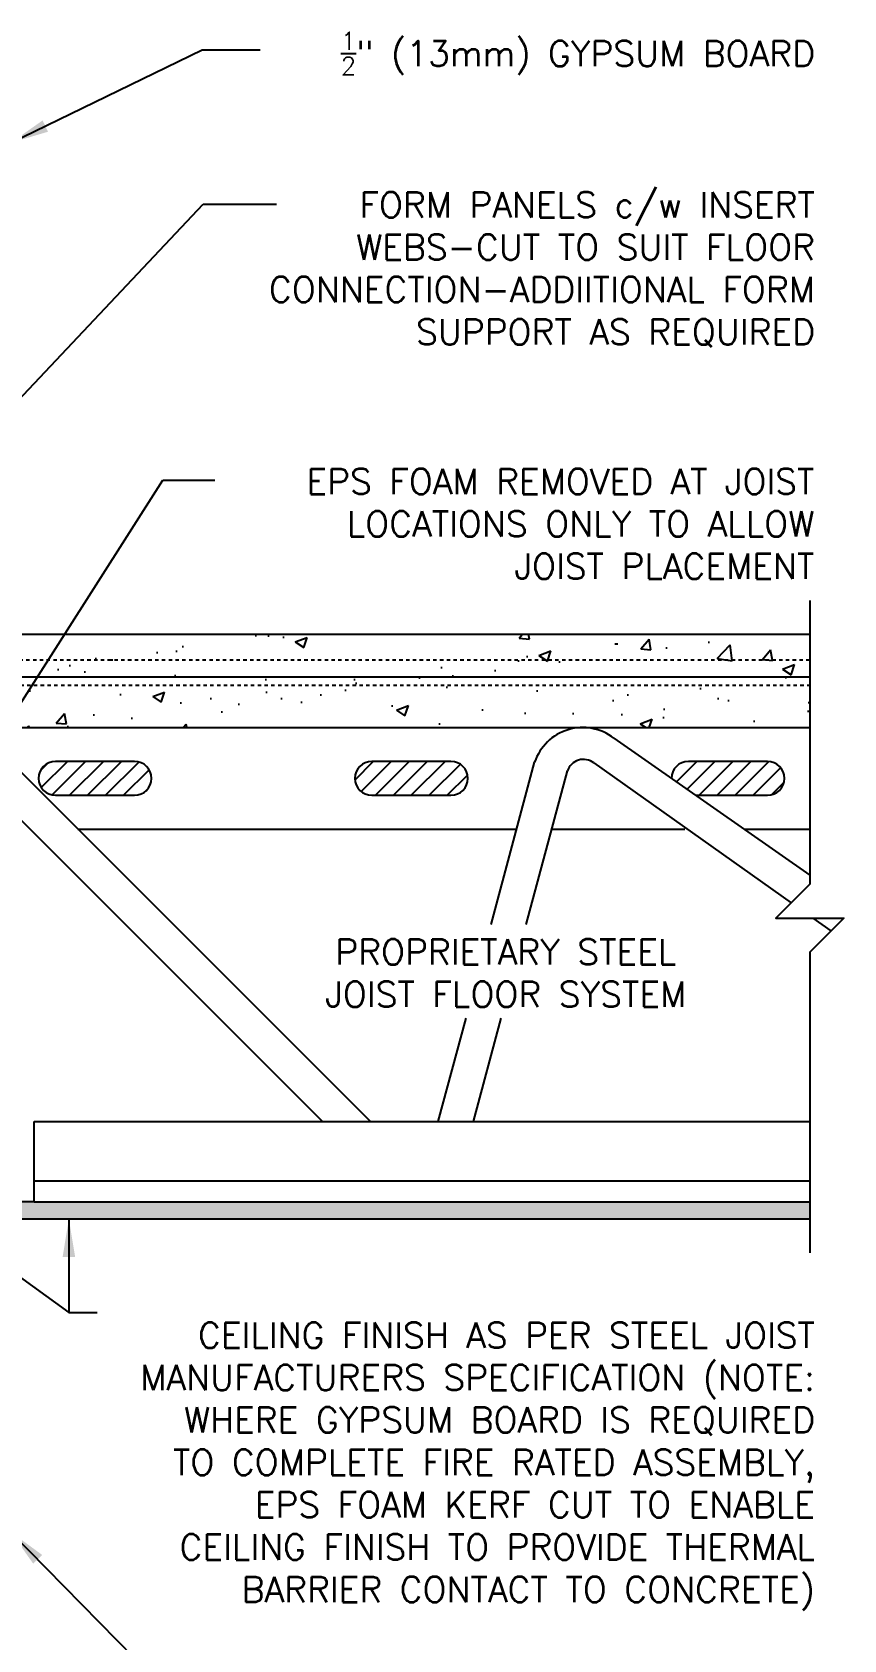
# Model space of a CAD drawing. Header units: inches. Extents: x 99.4 to 157.3, y 159.2 to 230.7.
# Drawn here: x 133.39 to 157.33, y 183.24 to 230.67 of the extents above; entities that cross this region are included whole.
import ezdxf

# ---------------------------------------------------------------- set-up
doc = ezdxf.new("R2010")
doc.units = ezdxf.units.IN
doc.header["$LTSCALE"] = 0.5
doc.header["$MEASUREMENT"] = 0
doc.linetypes.add('HIDDEN2', pattern=[0.1875, 0.125, -0.0625])
for name, color, linetype in [('HATCH', 12, 'Continuous'), ('Hidden2', 12, 'HIDDEN2'), ('LINE9', 9, 'Continuous'), ('TEXT', 4, 'Continuous')]:
    doc.layers.add(name, color=color, linetype=linetype)
doc.styles.add('DIM', font='romans.shx', dxfattribs={"width": 0.7})
doc.styles.add('ROMANS', font='romans.shx', dxfattribs={"height": 0.75})
doc.dimstyles.new('ext_12', dxfattribs={"dimscale": 12, "dimtxt": 0.075, "dimasz": 0.09375, "dimexe": 0.09375, "dimexo": 0.0625, "dimgap": 0.0625, "dimtad": 1, "dimdec": 1, "dimzin": 2, "dimdsep": 46, "dimlunit": 4, "dimtxsty": 'DIM', "dimcen": 0.09, "dimdle": 0.09375, "dimclrt": 4, "dimadec": 0, "dimazin": 0, "dimtfac": 1, "dimtdec": 1, "dimtmove": 2, "dimatfit": 3, "dimfxl": 1, "dimfrac": 2, "dimtolj": 1, "dimtzin": 0, "dimarcsym": 0})

msp = doc.modelspace()

# ---------------------------------------------------------------- hatches: boundary and pattern name
at = {"layer": 'HATCH'}
h = msp.add_hatch(dxfattribs=at)
h.set_pattern_fill('AR-SAND', color=256, scale=0.25, style=0)
h.set_pattern_definition([(37.5, (132.6664, 219.33218), (-0.0157483, 0.481706), [0, -0.38, 0, -0.425, 0, -0.40625]), (7.5, (132.6664, 219.3322), (0.442444, 0.705537), [0, -0.205, 0, -0.3425, 0, -0.13125]), (327.5, (132.3589, 219.3322), (0.7785355, 0.0014148), [0, -0.125, 0, -0.45, 0, -0.5875]), (317.5, (132.3589, 219.3322), (0.751532, 0.219419), [0, -0.0625, 0, -0.295, 0, -0.3375])])
h.paths.add_polyline_path([(132.77, 229.415), (132.27, 229.415), (132.27, 220.415), (132.27, 212.906), (132.77, 212.906)])
h.paths.add_polyline_path([(156.329, 195.656), (156.329, 196.156), (133.457, 196.156), (130.145, 196.156), (130.145, 195.656)])
h.paths.add_polyline_path([(132.27, 184.415), (132.77, 184.415), (132.77, 195.656), (132.27, 195.656)])
h = msp.add_hatch(dxfattribs=at)
h.set_pattern_fill('AR-CONC', color=256, scale=0.5)
h.set_pattern_definition([(50, (0, 0), (3.5863, -0.31376), [0.375, -4.125]), (355, (0, 0), (-0.693757, 3.76096), [0.3, -3.3]), (100.4514, (0.299, -0.026), (2.892544, 3.4472), [0.3187, -3.50571]), (46.1842, (0, 1), (5.33621, -0.8276), [0.5625, -6.1875]), (96.6356, (0.4447, 0.931), (4.67331, 4.87059), [0.47805, -5.25857]), (351.1842, (0, 1), (4.67331, 4.87059), [0.45, -4.95]), (21, (0.5, 0.75), (2.984535, -2.013094), [0.375, -4.125]), (326, (0.5, 0.75), (1.216577, 3.62575), [0.3, -3.3]), (71.4514, (0.7487, 0.5822), (4.20111, 1.612656), [0.3187, -3.50571]), (37.5, (0, 0), (0.060799, 1.664469), [0, -3.26, 0, -3.35, 0, -3.3125]), (7.5, (0, 0), (1.315348, 1.972059), [0, -1.91, 0, -3.185, 0, -1.2625]), (327.5, (-1.115, 0), (2.669112, -0.1127744), [0, -1.25, 0, -3.9, 0, -5.175]), (317.5, (-1.615, 0), (2.91593, 0.500525), [0, -1.625, 0, -2.59, 0, -3.675])])
h.paths.add_polyline_path([(156.329, 212.906), (129.645, 212.906), (129.143, 212.906, 0.542707), (129.012, 212.916, 0.520567), (128.72, 212.916, 0.520567), (128.372, 212.916, 0.520567), (128.056, 212.916, 0.520567), (127.732, 212.955, 0.520567), (127.393, 212.955, 0.520567), (126.974, 212.955, 0.520567), (126.911, 212.892, 0.520567), (126.5, 212.892, 0.520567), (126.256, 212.892, 0.520567), (125.932, 212.892, 0.520567), (125.663, 212.892, 0.520567), (125.237, 212.892, 0.520567), (124.85, 212.892, 0.520567), (124.708, 212.892, 0.520567), (124.447, 212.9, 0.486686), (124.146, 212.906), (123.645, 212.906), (100.42, 212.906), (100.42, 211.656), (126.895, 211.656), (127.145, 211.656), (156.329, 211.656)])
h.paths.add_polyline_path([(156.329, 211.406), (127.145, 211.406), (127.145, 211.156), (130.746, 211.156), (131.746, 210.156), (156.329, 210.156)])
h.paths.add_polyline_path([(156.329, 211.656), (127.145, 211.656), (127.145, 211.406), (156.329, 211.406)])
h.paths.add_polyline_path([(122.543, 211.156), (126.145, 211.156), (126.145, 211.406), (100.42, 211.406), (100.42, 210.156), (121.543, 210.156)])
h.paths.add_polyline_path([(126.145, 211.656), (100.42, 211.656), (100.42, 211.406), (126.145, 211.406)])
h = msp.add_hatch(dxfattribs=at)
h.set_pattern_fill('ANSI31', color=256, scale=3, style=0)
h.set_pattern_definition([(45, (144.29157, 208.4024), (-0.265165, 0.265165), [])])
h.paths.add_polyline_path([(145.745, 209.155), (143.413, 209.155, 1), (143.413, 208.156), (145.745, 208.156, 1)])
h.paths.add_polyline_path([(155.076, 209.155), (152.744, 209.155, 0.413962), (152.245, 208.656), (152.959, 208.156), (155.076, 208.156, 1)])
h.paths.add_polyline_path([(136.414, 209.155), (134.082, 209.155, 1), (134.082, 208.156), (136.414, 208.156, 1)])

# ---------------------------------------------------------------- linework, layer by layer
at = {"layer": 'Hidden2', "linetype": 'HIDDEN2'}
for p, q in [((127.22, 212.156), (156.329, 212.156)), ((126.645, 211.406), (156.329, 211.406))]:
    msp.add_line(p, q, dxfattribs=at)
at = {"layer": 'LINE9'}
for p, q in [((129.645, 212.906), (156.329, 212.906)), ((126.395, 211.656), (156.329, 211.656)), ((130.746, 211.156), (143.371, 198.531)), ((130.332, 210.156), (141.957, 198.531)), ((131.746, 210.156), (156.329, 210.156)), ((148.486, 210.156), (149.986, 210.156)), ((150.551, 209.842), (156.329, 205.796)), ((136.414, 209.155), (134.082, 209.155)), ((145.745, 209.155), (143.413, 209.155)), ((146.929, 204.344), (148.212, 209.133)), ((147.964, 204.344), (149.178, 208.874)), ((149.958, 209.11), (155.78, 204.981)), ((155.076, 209.155), (152.744, 209.155)), ((134.082, 208.156), (136.414, 208.156)), ((143.413, 208.156), (145.745, 208.156)), ((152.959, 208.156), (155.076, 208.156)), ((134.746, 207.156), (147.683, 207.156)), ((148.718, 207.156), (152.644, 207.156)), ((154.388, 207.156), (156.329, 207.156)), ((156.415, 204.531), (156.95, 204.152)), ((145.371, 198.531), (146.189, 201.58)), ((146.407, 198.531), (147.224, 201.58)), ((133.457, 198.531), (156.329, 198.531)), ((133.457, 196.156), (133.457, 198.531)), ((133.457, 196.781), (156.329, 196.781)), ((133.457, 196.156), (129.645, 196.156)), ((133.457, 196.156), (156.329, 196.156)), ((129.645, 195.656), (156.329, 195.656))]:
    msp.add_line(p, q, dxfattribs=at)
msp.add_lwpolyline([(156.329, 213.906), (156.329, 205.531), (155.329, 204.531), (157.329, 204.531), (156.329, 203.531), (156.329, 194.656)], dxfattribs=at)
for centre, radius, start, end in [((149.634, 208.655), 1.5, 52.3219, 161.4348), ((149.652, 208.715), 0.5, 52.3219, 161.4348), ((134.082, 208.656), 0.5, 90, 270), ((136.414, 208.656), 0.5, 270, 90), ((143.413, 208.656), 0.5, 90, 270), ((145.745, 208.656), 0.5, 270, 90), ((152.744, 208.656), 0.5, 90, 179.9508), ((155.076, 208.656), 0.5, 270, 90)]:
    msp.add_arc(centre, radius, start, end, dxfattribs=at)

# ---------------------------------------------------------------- texts
at = {"layer": 'TEXT', "char_height": 0.75, "style": 'ROMANS'}
for s, insert, width, attachment_point in [('\\A1;{\\H0.7x;\\S1/2;}" (13mm) GYPSUM BOARD', (156.478, 230.044), 19.5775, 6), ('\\A1;FORM PANELS c/w INSERT WEBS-CUT TO SUIT FLOOR CONNECTION-ADDIITIONAL FORM SUPPORT AS REQUIRED', (156.478, 223.67), 19.5775, 6), ('EPS FOAM REMOVED AT JOIST LOCATIONS ONLY TO ALLOW JOIST PLACEMENT', (156.46, 216.166), 18.08617, 6), ('PROPRIETARY STEEL \\PJOIST FLOOR SYSTEM', (147.362, 203.91), 19.5775, 2), ('CEILING FINISH AS PER STEEL JOIST MANUFACTURERS SPECIFICATION (NOTE: WHERE GYPSUM BOARD IS REQUIRED TO COMPLETE FIRE RATED ASSEMBLY, EPS FOAM KERF CUT TO ENABLE CEILING FINISH TO PROVIDE THERMAL BARRIER CONTACT TO CONCRETE)', (156.478, 188.35), 21.62157, 6)]:
    msp.add_mtext(s, dxfattribs=dict(at, insert=insert, width=width, attachment_point=attachment_point))

# ---------------------------------------------------------------- leaders
at = {"layer": 'TEXT'}
for points in [[(132.77, 227.411), (138.408, 230.15), (140.118, 230.15)], [(131.356, 218.091), (138.441, 225.597), (140.603, 225.597)], [(131.998, 209.216), (137.244, 217.451), (138.778, 217.451)], [(130.645, 195.656), (134.477, 192.897), (135.308, 192.897)], [(134.477, 195.656), (134.477, 192.897), (135.308, 192.897)], [(132.77, 186.415), (138.002, 181.083), (140.258, 181.083)]]:
    msp.add_leader(points, dimstyle='ext_12', override={"dimgap": 0.0625, "dimtad": 0}, dxfattribs=at)

doc.saveas('drawing.dxf')
